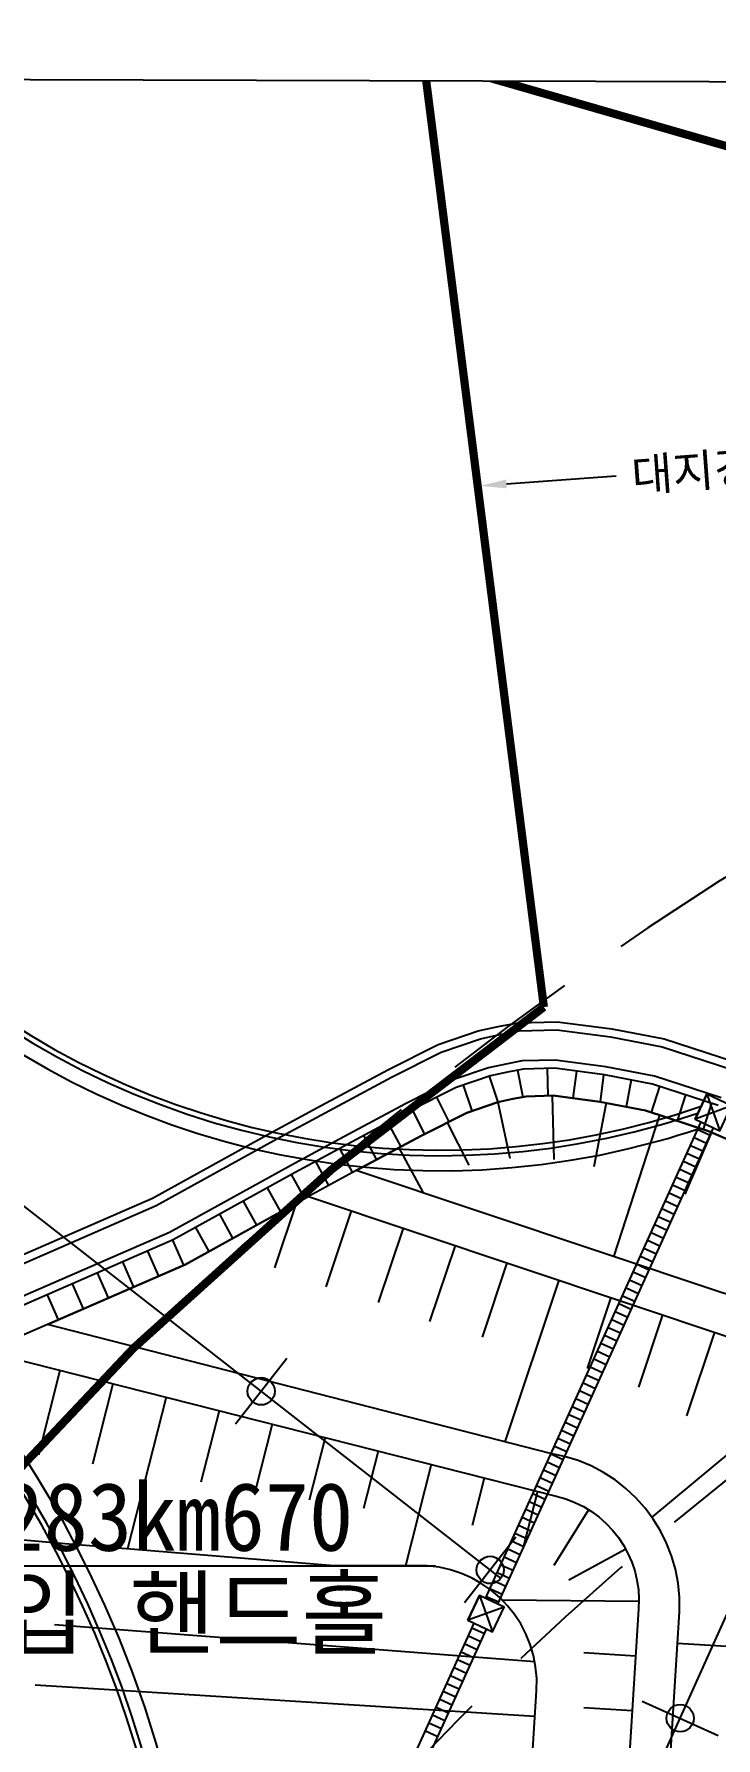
# Model space of a CAD drawing. Header units: millimetres. Extents: x 5990 to 6786, y 1103 to 1809.
# Drawn here: x 6526.5 to 6551.5, y 1496 to 1558.2 of the extents above; entities that cross this region are included whole.
import ezdxf
from ezdxf.enums import TextEntityAlignment as Align
from ezdxf.xclip import XClip

# ---------------------------------------------------------------- set-up
doc = ezdxf.new("R2010")
doc.units = ezdxf.units.MM
doc.header["$LTSCALE"] = 10
doc.header["$MEASUREMENT"] = 0
doc.header["$XCLIPFRAME"] = 2
doc.linetypes.add('DASHED', pattern=[0.75, 0.5, -0.25])
doc.linetypes.add('PHANTOM', pattern=[2.5, 1.25, -0.25, 0.25, -0.25, 0.25, -0.25])
for name, color, linetype in [('TT-TABL-LIN2', 1, 'Continuous'), ('TT-TABL-TEX2', 3, 'Continuous'), ('TZ-BASE', 253, 'Continuous')]:
    doc.layers.add(name, color=color, linetype=linetype)
doc.layers.add('TX-PAPR', color=2, linetype='Continuous', plot=False)
doc.styles.add('PipeTools', font='GulimChe.ttf', dxfattribs={"height": 1250})
doc.styles.get("Standard").update_dxf_attribs({"font": 'GulimChe.ttf'})
doc.styles.add('굴림체', font='GulimChe.ttf')

# ---------------------------------------------------------------- blocks, each defined once
blk = doc.blocks.new('JD-FJ67DH')
at = {"layer": 'TZ-BASE', "linetype": 'Continuous'}
for p, q in [((657.659, 36.921), (657.85, 35.939)), ((658.737, 36.984), (658.764, 35.985)), ((659.809, 36.887), (659.679, 35.896)), ((660.801, 36.757), (660.671, 35.766)), ((655.667, 36.376), (655.991, 35.43)), ((656.613, 36.7), (656.937, 35.754)), ((661.812, 36.564), (661.623, 35.582)), ((662.846, 36.33), (662.538, 35.379)), ((654.699, 35.929), (655.149, 35.036)), ((663.798, 36.021), (663.489, 35.07)), ((664.749, 35.712), (664.44, 34.761)), ((652.912, 35.002), (653.385, 34.121)), ((653.806, 35.478), (654.256, 34.586)), ((652.031, 34.528), (652.505, 33.647)), ((664.564, 34.244, -1228.431), (664.108, 34.45, -1228.431)), ((664.695, 34.533, -1228.431), (664.239, 34.739, -1228.431)), ((651.15, 34.055), (651.624, 33.174)), ((664.302, 33.665, -1228.431), (663.847, 33.872, -1228.431)), ((664.433, 33.955, -1228.431), (663.978, 34.161, -1228.431)), ((649.385, 33.103), (649.868, 32.228)), ((650.27, 33.581), (650.743, 32.7)), ((664.04, 33.087, -1228.431), (663.585, 33.293, -1228.431)), ((664.171, 33.376, -1228.431), (663.716, 33.582, -1228.431)), ((648.509, 32.619), (648.993, 31.744)), ((663.647, 32.219, -1228.431), (663.192, 32.425, -1228.431)), ((663.778, 32.508, -1228.431), (663.323, 32.715, -1228.431)), ((663.909, 32.798, -1228.431), (663.454, 33.004, -1228.431)), ((647.634, 32.136), (648.118, 31.26)), ((663.385, 31.641, -1228.431), (662.93, 31.847, -1228.431)), ((663.516, 31.93, -1228.431), (663.061, 32.136, -1228.431)), ((645.884, 31.168), (646.368, 30.293)), ((646.759, 31.652), (647.243, 30.777)), ((663.123, 31.062, -1228.431), (662.668, 31.268, -1228.431)), ((663.254, 31.351, -1228.431), (662.799, 31.558, -1228.431)), ((645.049, 30.709), (645.448, 29.792)), ((662.861, 30.484, -1228.431), (662.406, 30.69, -1228.431)), ((662.992, 30.773, -1228.431), (662.537, 30.979, -1228.431)), ((643.215, 29.91), (643.615, 28.993)), ((644.132, 30.309), (644.532, 29.393)), ((662.6, 29.905, -1228.431), (662.144, 30.112, -1228.431)), ((662.731, 30.195, -1228.431), (662.275, 30.401, -1228.431)), ((642.299, 29.51), (642.698, 28.593)), ((662.338, 29.327, -1228.431), (661.882, 29.533, -1228.431)), ((662.469, 29.616, -1228.431), (662.013, 29.822, -1228.431)), ((640.465, 28.71), (640.865, 27.794)), ((641.382, 29.11), (641.782, 28.193)), ((661.945, 28.459, -1228.431), (661.489, 28.665, -1228.431)), ((662.076, 28.748, -1228.431), (661.62, 28.955, -1228.431)), ((662.207, 29.038, -1228.431), (661.751, 29.244, -1228.431)), ((661.683, 27.881, -1228.431), (661.227, 28.087, -1228.431)), ((661.814, 28.17, -1228.431), (661.358, 28.376, -1228.431)), ((661.421, 27.302, -1228.431), (660.965, 27.508, -1228.431)), ((661.552, 27.591, -1228.431), (661.096, 27.798, -1228.431)), ((661.159, 26.724, -1228.431), (660.704, 26.93, -1228.431)), ((661.29, 27.013, -1228.431), (660.834, 27.219, -1228.431)), ((660.897, 26.145, -1228.431), (660.442, 26.351, -1228.431)), ((661.028, 26.434, -1228.431), (660.573, 26.641, -1228.431)), ((660.635, 25.567, -1228.431), (660.18, 25.773, -1228.431)), ((660.766, 25.856, -1228.431), (660.311, 26.062, -1228.431)), ((660.373, 24.988, -1228.431), (659.918, 25.195, -1228.431)), ((660.504, 25.278, -1228.431), (660.049, 25.484, -1228.431)), ((659.98, 24.121, -1228.431), (659.525, 24.327, -1228.431)), ((660.111, 24.41, -1228.431), (659.656, 24.616, -1228.431)), ((660.242, 24.699, -1228.431), (659.787, 24.905, -1228.431)), ((659.718, 23.542, -1228.431), (659.263, 23.748, -1228.431)), ((659.849, 23.831, -1228.431), (659.394, 24.038, -1228.431)), ((659.457, 22.964, -1228.431), (659.001, 23.17, -1228.431)), ((659.587, 23.253, -1228.431), (659.132, 23.459, -1228.431)), ((659.195, 22.385, -1228.431), (658.739, 22.591, -1228.431)), ((659.326, 22.674, -1228.431), (658.87, 22.881, -1228.431)), ((658.933, 21.807, -1228.431), (658.477, 22.013, -1228.431)), ((659.064, 22.096, -1228.431), (658.608, 22.302, -1228.431)), ((658.671, 21.228, -1228.431), (658.215, 21.435, -1228.431)), ((658.802, 21.518, -1228.431), (658.346, 21.724, -1228.431)), ((658.278, 20.361, -1228.431), (657.822, 20.567, -1228.431)), ((658.409, 20.65, -1228.431), (657.953, 20.856, -1228.431)), ((658.54, 20.939, -1228.431), (658.084, 21.145, -1228.431)), ((658.016, 19.782, -1228.431), (657.56, 19.988, -1228.431)), ((658.147, 20.071, -1228.431), (657.691, 20.278, -1228.431)), ((657.754, 19.204, -1228.431), (657.299, 19.41, -1228.431)), ((657.885, 19.493, -1228.431), (657.43, 19.699, -1228.431)), ((657.492, 18.625, -1228.431), (657.037, 18.831, -1228.431)), ((657.623, 18.914, -1228.431), (657.168, 19.121, -1228.431)), ((657.23, 18.047, -1228.431), (656.775, 18.253, -1228.431)), ((657.361, 18.336, -1228.431), (656.906, 18.542, -1228.431)), ((656.968, 17.468, -1228.431), (656.513, 17.674, -1228.431)), ((657.099, 17.757, -1228.431), (656.644, 17.964, -1228.431)), ((656.313, 16.022, -1228.431), (655.858, 16.228, -1228.431)), ((656.444, 16.311, -1228.431), (655.989, 16.518, -1228.431)), ((656.052, 15.444, -1228.431), (655.596, 15.65, -1228.431)), ((656.183, 15.733, -1228.431), (655.727, 15.939, -1228.431)), ((655.79, 14.865, -1228.431), (655.334, 15.071, -1228.431)), ((655.921, 15.154, -1228.431), (655.465, 15.361, -1228.431)), ((655.528, 14.287, -1228.431), (655.072, 14.493, -1228.431)), ((655.659, 14.576, -1228.431), (655.203, 14.782, -1228.431)), ((655.266, 13.708, -1228.431), (654.81, 13.914, -1228.431)), ((655.397, 13.997, -1228.431), (654.941, 14.204, -1228.431)), ((655.004, 13.13, -1228.431), (654.548, 13.336, -1228.431)), ((655.135, 13.419, -1228.431), (654.679, 13.625, -1228.431)), ((654.742, 12.551, -1228.431), (654.286, 12.758, -1228.431)), ((654.873, 12.841, -1228.431), (654.417, 13.047, -1228.431))]:
    blk.add_line(p, q, dxfattribs=at)
at = {"layer": 'TZ-BASE'}
for p, q in [((656.935, 35.753), (655.8, 35.364)), ((657.483, 35.868), (656.935, 35.753)), ((656.939, 35.754), (657.368, 33.704)), ((657.972, 35.963), (657.483, 35.868)), ((658.961, 35.99), (657.972, 35.963)), ((658.918, 35.989), (658.981, 33.657)), ((660.669, 35.766), (658.961, 35.99)), ((660.899, 35.722), (660.448, 33.384)), ((662.335, 35.444), (660.669, 35.766)), ((655.8, 35.364), (654.161, 34.538)), ((655.089, 35.006), (655.873, 33.452)), ((662.846, 35.278), (661.166, 30.102)), ((664.638, 34.697), (662.335, 35.444)), ((654.161, 34.538), (651.764, 33.249)), ((664.745, 34.651), (663.766, 32.392)), ((667.041, 33.656), (664.638, 34.697)), ((653.315, 34.083), (654.202, 32.433)), ((651.764, 33.249), (650.011, 32.307)), ((650.011, 32.307), (645.515, 29.821)), ((649.565, 32.064), (648.774, 29.699)), ((651.58, 31.782), (650.649, 29.002)), ((653.476, 31.147), (652.567, 28.429)), ((655.373, 30.513), (654.443, 27.733)), ((645.515, 29.821), (640.472, 27.622)), ((657.27, 29.878), (656.36, 27.16)), ((659.166, 29.243), (657.191, 23.34)), ((661.063, 28.608), (660.197, 26.021)), ((640.472, 27.622), (638.213, 26.637)), ((662.959, 27.974), (662.074, 25.328)), ((664.856, 27.339), (663.834, 24.286)), ((640.932, 25.947), (640.147, 22.853)), ((642.871, 25.455), (642.126, 22.519)), ((668.204, 25.27), (662.564, 20.585)), ((646.748, 24.471), (646.086, 21.861)), ((648.687, 23.979), (648.066, 21.533)), ((650.625, 23.487), (650.046, 21.204)), ((652.564, 22.995), (652.031, 20.897)), ((654.502, 22.503), (653.562, 18.799)), ((656.441, 22.011), (656, 20.275)), ((658.379, 21.519), (657.846, 19.419)), ((660.253, 20.851), (658.98, 18.818)), ((661.61, 19.412), (659.535, 18.276)), ((662.09, 17.492), (657.104, 17.544)), ((658.287, 15.287), (640.733, 16.643, 72)), ((661.97, 15.496), (660.075, 15.615)), ((669.235, 15.606), (663.502, 15.965)), ((658.291, 13.294), (640.027, 14.44)), ((661.844, 13.5), (660.081, 13.611))]:
    blk.add_line(p, q, dxfattribs=at)
at = {"layer": 'TZ-BASE', "color": 8}
for p, q in [((649.22, 26.382, -1173.645), (647.348, 23.983, -1173.645)), ((657.591, 19.85, -1173.645), (655.719, 17.451, -1173.645)), ((662.215, 13.854, -1173.645), (664.99, 12.604, -1173.645))]:
    blk.add_line(p, q, dxfattribs=at)
at = {"layer": 'TZ-BASE', "linetype": 'PHANTOM', "const_width": 0.3, "elevation": 0.003}
blk.add_lwpolyline([(658.618, 39.23), (654.216, 73.896), (672.287, 68.687), (681.62, 68.536), (675.39, 92.951), (665.675, 91.708), (664.78, 91.594), (654.815, 91.028), (655.226, 96.492), (648.708, 97.722), (619.801, 98.537), (522.521, 88.364)], dxfattribs=at)
blk.add_lwpolyline([(560.171, 14.314), (630.825, 12.054, -0.080675), (658.618, 39.23)], format="xyb", dxfattribs=at)
at = {"layer": 'TZ-BASE', "elevation": -0.99}
blk.add_lwpolyline([(657.247, 58.352), (661.26, 58.651)], dxfattribs=at)
at = {"layer": 'TZ-BASE', "color": 8, "elevation": -1173.645}
for points in [[(644.206, -29.85), (680.024, 49.703)], [(632.517, 37.487), (657.049, 18.343)]]:
    blk.add_lwpolyline(points, dxfattribs=at)
at = {"layer": 'TZ-BASE'}
for points in [[(580.093, 27.041), (611.534, 30.727), (613.289, 30.933), (619.464, 31.657), (626.857, 25.87), (630.286, 26.847), (634.194, 27.83), (637.134, 29.112), (639.393, 30.097), (644.32, 32.246), (648.719, 34.678), (650.485, 35.627), (652.914, 36.933), (654.749, 37.858), (656.218, 38.362), (656.949, 38.515), (657.676, 38.656), (659.101, 38.695), (661.101, 38.433), (663.011, 38.064), (665.593, 37.226)], [(580.147, 26.745), (611.568, 30.429), (613.324, 30.635), (619.376, 31.344), (626.793, 25.54), (630.364, 26.557), (634.291, 27.545), (637.254, 28.837), (639.513, 29.822), (644.453, 31.976), (648.863, 34.414), (650.627, 35.363), (653.052, 36.667), (654.866, 37.581), (656.298, 38.072), (657.008, 38.221), (657.709, 38.357), (659.086, 38.394), (661.053, 38.136), (662.936, 37.773), (665.487, 36.945)], [(665.098, 35.914), (662.661, 36.706), (660.877, 37.05), (659.029, 37.292), (657.83, 37.26), (657.226, 37.142), (656.59, 37.009), (655.294, 36.565), (653.561, 35.691), (651.148, 34.394), (649.389, 33.448), (644.94, 30.989), (639.953, 28.814), (637.693, 27.829), (634.648, 26.501), (630.649, 25.495), (626.556, 24.329), (619.054, 30.199), (613.452, 29.542), (611.697, 29.336), (580.345, 25.661)], [(664.992, 35.634), (662.586, 36.414), (660.829, 36.754), (659.013, 36.992), (657.863, 36.961), (657.285, 36.848), (656.67, 36.72), (655.411, 36.288), (653.699, 35.425), (651.29, 34.13), (649.533, 33.185), (645.072, 30.719), (640.073, 28.539), (637.813, 27.554), (634.745, 26.216), (630.727, 25.205), (626.491, 23.998), (618.967, 29.887), (613.487, 29.244), (611.732, 29.039), (580.399, 25.365)], [(644.81, 24.963), (643.402, 19.417)]]:
    blk.add_lwpolyline(points, dxfattribs=at)
for points in [[(668.949, -12.898), (671.074, 20.966, 0.372596), (665.129, 28.776), (651.764, 33.249), (654.161, 34.538), (655.8, 35.364), (656.935, 35.753), (657.483, 35.868), (657.972, 35.963), (658.961, 35.99), (660.669, 35.766), (662.335, 35.444), (664.638, 34.697), (667.041, 33.656), (669.527, 31.975), (671.369, 30.318), (672.751, 28.303), (673.799, 26.235), (674.38, 24.456), (675.179, 22.004), (675.539, 18.346), (675.723, 16.147), (675.721, 13.281), (674.058, -13.218)], [(619.436, 20.949), (613.603, 28.251), (618.674, 28.846), (626.275, 22.897), (630.986, 24.239), (635.069, 25.266), (638.213, 26.637), (659.069, 21.344, -0.37111), (662.078, 17.217), (660.003, -15.855, -0.360315), (656.508, -19.574), (639.193, -21.746), (628.909, -17.086), (624.167, -15.115), (616.618, -11.659), (611.332, -10.889), (605.942, -10.427, 0.292483), (609.339, -5.569), (609.557, -0.265)], [(624.167, -15.115), (638.786, -15.397), (648.793, -15.593), (652.194, -15.924, 0.411174), (656.71, -11.899), (658.35, 14.24, 0.412435), (654.354, 18.799), (650.951, 18.799), (640.982, 19.615), (620.972, 21.387), (617.872, 20.504)]]:
    blk.add_lwpolyline(points, format="xyb", dxfattribs=at)
at = {"layer": 'TZ-BASE', "linetype": 'Continuous', "extrusion": (-0.000381338, -0.000806837, 1)}
for points, elevation in [([(665.006, 34.621), (664.102, 35.048), (663.675, 34.144), (664.579, 33.717), (665.006, 34.621), (663.675, 34.144), (664.102, 35.048), (664.579, 33.717)], -1228.713), ([(656.701, 16.302), (655.797, 16.729), (655.369, 15.825), (656.273, 15.398), (656.701, 16.302), (655.369, 15.825), (655.797, 16.729), (656.273, 15.398)], -1223.528)]:
    blk.add_lwpolyline(points, dxfattribs=dict(at, elevation=elevation))
at = {"layer": 'TZ-BASE', "linetype": 'Continuous', "ltscale": 0.1, "elevation": -1228.431}
for points in [[(656.484, 17.612), (664.37, 35.028)], [(656.937, 17.398), (664.822, 34.814)], [(644.689, -8.438), (656.072, 16.701)], [(645.145, -8.645), (656.524, 16.487)]]:
    blk.add_lwpolyline(points, dxfattribs=at)
at = {"layer": 'TZ-BASE'}
blk.add_lwpolyline([(641.562, -23.014), (656.004, -21.105, 0.39629), (661.5, -15.949), (663.575, 17.123, 0.379756), (658.858, 22.913), (640.472, 27.622), (645.515, 29.821), (649.779, 32.182), (650.011, 32.307), (665.493, 27.126, -0.339874), (669.577, 21.06), (667.452, -12.804), (667.232, -16.309, -0.268299), (660.998, -25.682), (658.592, -26.979), (652.824, -27.246), (649.762, -26.695), (647.528, -25.993), (646.308, -25.634), (645.483, -25.059), (642.7, -23.698)], format="xyb", close=True, dxfattribs=at)
at = {"layer": 'TZ-BASE', "color": 8}
for centre in [(648.284, 25.182, -1173.645), (656.655, 18.65, -1173.645), (663.602, 13.229, -1173.645)]:
    blk.add_circle(centre, 0.5, dxfattribs=at)
at = {"layer": 'TZ-BASE', "linetype": 'DASHED'}
for radius, end in [(129, 159.77332), (111, 160.55342)]:
    blk.add_arc((734.289, -65.001), radius, 115.5087, end, dxfattribs=at)
at = {"layer": 'TZ-BASE'}
for centre, major_axis, ratio, start_param, end_param in [((654.852, 62.844, -1228.431), (8.025, 27.711), 1, 2.671702, 3.7596), ((604.933, 0.485, -1228.431), (36.792, 16.932), 0.999184, -0.65394, 0.216809), ((604.933, 0.485, -1228.431), (36.976, 17.014), 0.998873, -0.65502, 0.216949)]:
    blk.add_ellipse(centre, major_axis=major_axis, ratio=ratio, start_param=start_param, end_param=end_param, dxfattribs=at)
for points, knots in [([(635.171, 41.478, -1228.431), (636.127, 40.597, -1228.431), (637.143, 39.78, -1228.431), (640.473, 37.452, -1228.431), (642.964, 36.195, -1228.431), (648.201, 34.432, -1228.431), (650.946, 33.926, -1228.431), (656.467, 33.708, -1228.431), (659.243, 33.996, -1228.431), (662.707, 34.865, -1228.431), (663.483, 35.095, -1228.431), (664.248, 35.356, -1228.431)], [2.679139, 2.679139, 2.679139, 2.679139, 2.813405, 2.813405, 3.098726, 3.098726, 3.384047, 3.384047, 3.669368, 3.669368, 3.752845, 3.752845, 3.752845, 3.752845]), ([(635.23, 40.683, -1228.431), (636.337, 39.703, -1228.431), (637.518, 38.805, -1228.431), (640.997, 36.552, -1228.431), (643.43, 35.407, -1228.431), (648.632, 33.772, -1228.431), (651.41, 33.313, -1228.431), (657.086, 33.188, -1228.431), (659.983, 33.55, -1228.431), (663.268, 34.462, -1228.431), (663.765, 34.614, -1228.431), (664.257, 34.779, -1228.431)], [2.698789, 2.698789, 2.698789, 2.698789, 2.848703, 2.848703, 3.118826, 3.118826, 3.401343, 3.401343, 3.694197, 3.694197, 3.746844, 3.746844, 3.746844, 3.746844]), ([(645.579, -6.473, -1228.431), (645.816, -5.097, -1228.431), (645.983, -3.709, -1228.431), (646.327, 1.265, -1228.431), (646.103, 4.879, -1228.431), (644.728, 11.926, -1228.431), (643.578, 15.358, -1228.431), (640.834, 20.978, -1228.431), (639.431, 23.258, -1228.431), (637.822, 25.382, -1228.431)], [-0.6012912, -0.6012912, -0.6012912, -0.6012912, -0.4996867, -0.4996867, -0.2383524, -0.2383524, 0.0229819, 0.0229819, 0.2169493, 0.2169493, 0.2169493, 0.2169493])]:
    blk.add_open_spline(points, degree=3, knots=knots, dxfattribs=at)
blk.add_solid([(657.259, 58.193, -0.99), (656.289, 58.281, -0.99), (657.235, 58.512, -0.99)], dxfattribs=at)
at = {"layer": 'TZ-BASE', "style": '굴림체'}
blk.add_text('대지경계선', height=1.2, rotation=4.24978, dxfattribs=at).set_placement((665.622, 58.339, -0.99), align=Align.CENTER)
at = {"layer": 'TZ-BASE', "color": 8, "style": 'PipeTools', "flags": 1}
for tag, rotation, oblique, width, p in [('지반고', 335.76083, 359.99992, 0.999999, (680.024, 49.703, -1173.645)), ('비고', 335.76082, 0.00016, 1.000003, (680.024, 49.703, -1173.645)), ('지반고', 232.03349, 359.99993, 1.000002, (632.517, 37.487, -1173.645)), ('비고', 232.0335, 359.99993, 1.000001, (632.517, 37.487, -1173.645)), ('지반고', 335.76082, 0.00016, 1.000003, (671.813, 31.466, -1173.645)), ('비고', 335.76082, 359.99991, 0.999999, (671.813, 31.466, -1173.645)), ('지반고', 232.0335, 359.99993, 1.000001, (648.284, 25.182, -1173.645)), ('비고', 232.0335, 359.99993, 1.000001, (648.284, 25.182, -1173.645)), ('지반고', 232.03349, 0.00007, 1.000003, (656.655, 18.65, -1173.645)), ('비고', 232.0335, 0.00009, 0.999996, (656.655, 18.65, -1173.645)), ('지반고', 335.76082, 0.00016, 1.000003, (663.602, 13.229, -1173.645)), ('비고', 335.76082, 359.99991, 0.999999, (663.602, 13.229, -1173.645)), ('지반고', 335.76082, 0.00016, 1.000003, (655.391, -5.008, -1173.645)), ('비고', 335.76082, 359.99991, 0.999999, (655.391, -5.008, -1173.645)), ('지반고', 335.76082, 359.99991, 0.999999, (647.181, -23.245, -1173.645)), ('비고', 335.76082, 359.99991, 0.999999, (647.181, -23.245, -1173.645))]:
    blk.add_attdef(tag, text='', height=0.00001, rotation=rotation, dxfattribs=dict(at, oblique=oblique, width=width)).set_placement(p, align=Align.MIDDLE_CENTER)

msp = doc.modelspace()

# ---------------------------------------------------------------- block references
at = {"layer": 'TZ-BASE'}
ref = msp.add_blockref('JD-FJ67DH', (5886.554, 1483.446), dxfattribs=at)
XClip(ref).set_block_clipping_path([(358.5818809071, 73.9502363264), (361.6070430359, -76.0592658575), (693.4538319083, -77.0310590277), (706.0197697019, 72.932785567)])

# ---------------------------------------------------------------- next in the draw order: linework, layer by layer
at = {"layer": 'TT-TABL-LIN2', "extrusion": (-1.37577e-06, 6.69144e-05, 1), "elevation": 0.092}
msp.add_lwpolyline([(6511.875, 1507.557), (6511.875, 1502.247), (6541.214, 1502.247)], dxfattribs=at)
at = {"layer": 'TX-PAPR', "elevation": 0.004, "flags": 128}
msp.add_lwpolyline([(6245.136, 1557.396), (6248.161, 1407.387), (6580.008, 1406.415), (6592.574, 1556.379)], close=True, dxfattribs=at)

# ---------------------------------------------------------------- next in the draw order: texts
at = {"layer": 'TT-TABL-TEX2', "extrusion": (-1.37577e-06, 6.69144e-05, 1)}
msp.add_text('서기(현)283km670', height=2.5, rotation=0, dxfattribs=at).set_placement((6512.636, 1504.048, 0.092), align=Align.MIDDLE_LEFT)
at = {"layer": 'TT-TABL-TEX2', "extrusion": (-1.37577e-06, -6.69144e-05, 1)}
msp.add_text('대구SS인입 핸드홀', height=2.5, rotation=360, dxfattribs=at).set_placement((6512.636, 1500.516, -0.109), align=Align.MIDDLE_LEFT)

doc.saveas('drawing.dxf')
